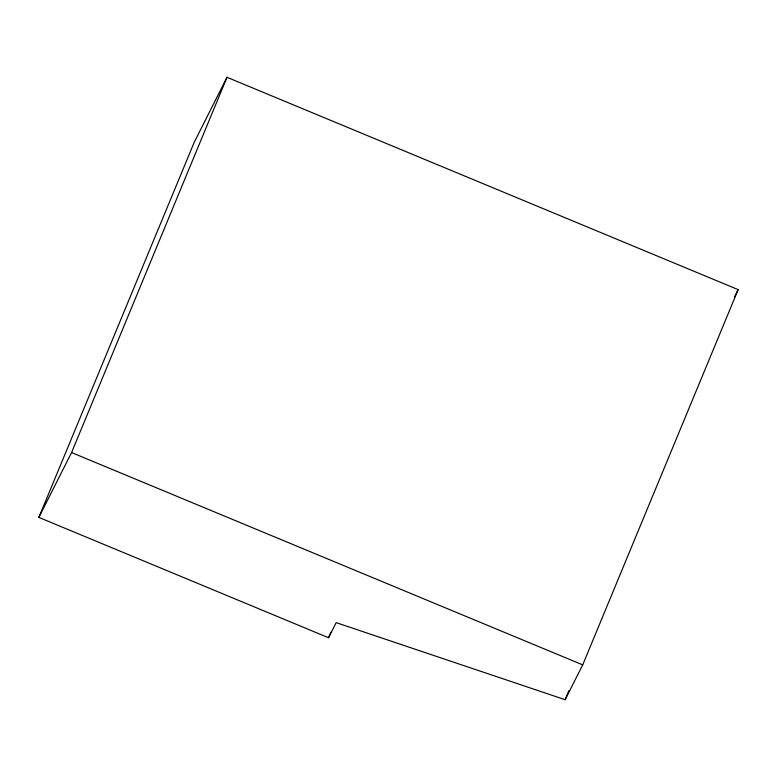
<?xml version="1.0" encoding="UTF-8"?>
<svg xmlns="http://www.w3.org/2000/svg" width="777" height="777" viewBox="0 0 777 777"><rect width="100%" height="100%" fill="white"/><g stroke="black" fill="none" stroke-linecap="round" stroke-linejoin="round"><path stroke-width="1.17" d="M38.85 517.395L194.289 142.142L227.01 77.292L738.15 289.627L582.711 664.879L565.141 699.708L336.159 622.639L328.545 637.742L38.85 517.395L71.571 452.554L227.01 77.292M328.545 637.742L330.866 632.138M565.141 699.708L568.851 690.743M734.42 297.008L738.15 289.627M71.571 452.554L582.711 664.879"/></g></svg>
